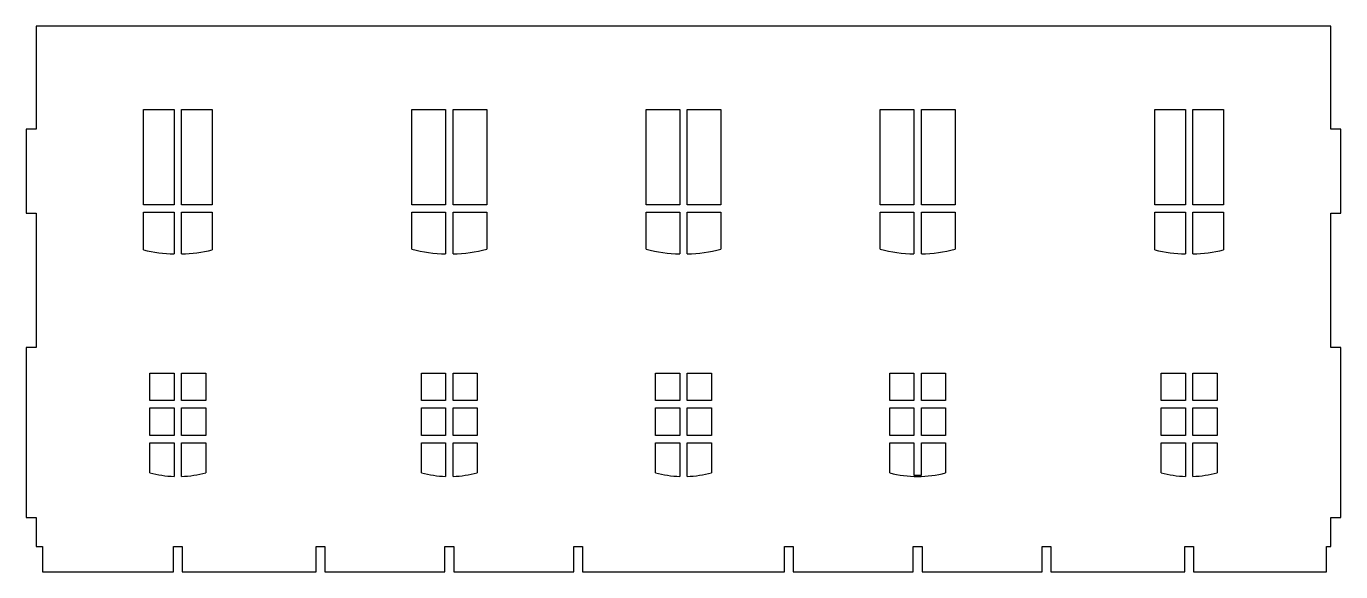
# Model space of a CAD drawing. Header units: millimetres. Extents: x -47.2 to 47.2, y -19.6 to 19.6.
import ezdxf

# ---------------------------------------------------------------- set-up
doc = ezdxf.new("R2010")
doc.units = ezdxf.units.MM
doc.layers.get('0').update_dxf_attribs({"linetype": 'CONTINUOUS'})

msp = doc.modelspace()

# ---------------------------------------------------------------- linework, layer by layer
for p, q in [((46.501, 19.606), (-46.501, 19.606)), ((-46.501, 19.606), (-46.501, 12.215)), ((46.501, 12.215), (46.501, 19.606)), ((-38.781, 6.77), (-38.781, 13.622)), ((-38.781, 13.622), (-36.583, 13.622)), ((-36.583, 13.622), (-36.583, 6.77)), ((-36.053, 13.622), (-33.856, 13.622)), ((-36.053, 6.77), (-36.053, 13.622)), ((-33.856, 13.622), (-33.856, 6.77)), ((-19.508, 6.77), (-19.508, 13.622)), ((-19.508, 13.622), (-17.083, 13.622)), ((-17.083, 13.622), (-17.083, 6.77)), ((-16.553, 6.77), (-16.553, 13.622)), ((-16.553, 13.622), (-14.128, 13.622)), ((-14.128, 13.622), (-14.128, 6.77)), ((-2.69, 6.77), (-2.69, 13.622)), ((-2.69, 13.622), (-0.265, 13.622)), ((-0.265, 13.622), (-0.265, 6.77)), ((0.265, 6.77), (0.265, 13.622)), ((0.265, 13.622), (2.69, 13.622)), ((2.69, 13.622), (2.69, 6.77)), ((14.128, 6.77), (14.128, 13.622)), ((14.128, 13.622), (16.553, 13.622)), ((16.553, 13.622), (16.553, 6.77)), ((17.083, 6.77), (17.083, 13.622)), ((17.083, 13.622), (19.508, 13.622)), ((19.508, 13.622), (19.508, 6.77)), ((33.856, 6.77), (33.856, 13.622)), ((33.856, 13.622), (36.053, 13.622)), ((36.053, 13.622), (36.053, 6.77)), ((36.583, 6.77), (36.583, 13.622)), ((36.583, 13.622), (38.781, 13.622)), ((38.781, 13.622), (38.781, 6.77)), ((-46.501, 12.215), (-47.201, 12.215)), ((-47.201, 12.215), (-47.201, 6.181)), ((47.201, 12.215), (46.501, 12.215)), ((47.201, 6.181), (47.201, 12.215)), ((-36.583, 6.77), (-38.781, 6.77)), ((-33.856, 6.77), (-36.053, 6.77)), ((-17.083, 6.77), (-19.508, 6.77)), ((-14.128, 6.77), (-16.553, 6.77)), ((-0.265, 6.77), (-2.69, 6.77)), ((2.69, 6.77), (0.265, 6.77)), ((16.553, 6.77), (14.128, 6.77)), ((19.508, 6.77), (17.083, 6.77)), ((36.053, 6.77), (33.856, 6.77)), ((38.781, 6.77), (36.583, 6.77)), ((-47.201, 6.181), (-46.501, 6.181)), ((-46.501, 6.181), (-46.501, -3.484)), ((-38.781, 3.525), (-38.781, 6.241)), ((-38.781, 6.241), (-36.583, 6.241)), ((-36.583, 6.241), (-36.583, 3.245)), ((-36.053, 3.245), (-36.053, 6.241)), ((-36.053, 6.241), (-33.856, 6.241)), ((-33.856, 6.241), (-33.856, 3.525)), ((-19.508, 3.58), (-19.508, 6.241)), ((-19.508, 6.241), (-17.083, 6.241)), ((-17.083, 6.241), (-17.083, 3.245)), ((-16.553, 3.245), (-16.553, 6.241)), ((-16.553, 6.241), (-14.128, 6.241)), ((-14.128, 6.241), (-14.128, 3.58)), ((-2.69, 3.58), (-2.69, 6.241)), ((-2.69, 6.241), (-0.265, 6.241)), ((-0.265, 6.241), (-0.265, 3.245)), ((0.265, 6.241), (2.69, 6.241)), ((0.265, 3.245), (0.265, 6.241)), ((2.69, 6.241), (2.69, 3.58)), ((14.128, 3.58), (14.128, 6.241)), ((14.128, 6.241), (16.553, 6.241)), ((16.553, 6.241), (16.553, 3.245)), ((17.083, 6.241), (19.508, 6.241)), ((17.083, 3.245), (17.083, 6.241)), ((19.508, 6.241), (19.508, 3.58)), ((33.856, 6.241), (36.053, 6.241)), ((33.856, 3.525), (33.856, 6.241)), ((36.053, 6.241), (36.053, 3.245)), ((36.583, 3.245), (36.583, 6.241)), ((36.583, 6.241), (38.781, 6.241)), ((38.781, 6.241), (38.781, 3.525)), ((46.501, -3.484), (46.501, 6.181)), ((46.501, 6.181), (47.201, 6.181)), ((-46.501, -3.484), (-47.201, -3.484)), ((-47.201, -3.484), (-47.201, -15.707)), ((47.201, -3.484), (46.501, -3.484)), ((47.201, -15.707), (47.201, -3.484)), ((-38.326, -7.303), (-38.326, -5.333)), ((-38.326, -5.333), (-36.583, -5.333)), ((-36.583, -5.333), (-36.583, -7.303)), ((-36.053, -7.303), (-36.053, -5.333)), ((-36.053, -5.333), (-34.31, -5.333)), ((-34.31, -5.333), (-34.31, -7.303)), ((-18.826, -7.303), (-18.826, -5.333)), ((-18.826, -5.333), (-17.083, -5.333)), ((-17.083, -5.333), (-17.083, -7.303)), ((-16.553, -7.303), (-16.553, -5.333)), ((-16.553, -5.333), (-14.81, -5.333)), ((-14.81, -5.333), (-14.81, -7.303)), ((-2.008, -5.333), (-0.265, -5.333)), ((-2.008, -7.303), (-2.008, -5.333)), ((-0.265, -5.333), (-0.265, -7.303)), ((0.265, -7.303), (0.265, -5.333)), ((0.265, -5.333), (2.008, -5.333)), ((2.008, -5.333), (2.008, -7.303)), ((14.81, -7.303), (14.81, -5.333)), ((14.81, -5.333), (16.553, -5.333)), ((16.553, -5.333), (16.553, -7.303)), ((17.083, -7.303), (17.083, -5.333)), ((17.083, -5.333), (18.826, -5.333)), ((18.826, -5.333), (18.826, -7.303)), ((34.31, -7.303), (34.31, -5.333)), ((34.31, -5.333), (36.053, -5.333)), ((36.053, -5.333), (36.053, -7.303)), ((36.583, -7.303), (36.583, -5.333)), ((36.583, -5.333), (38.326, -5.333)), ((38.326, -5.333), (38.326, -7.303)), ((-36.583, -7.303), (-38.326, -7.303)), ((-34.31, -7.303), (-36.053, -7.303)), ((-17.083, -7.303), (-18.826, -7.303)), ((-14.81, -7.303), (-16.553, -7.303)), ((-0.265, -7.303), (-2.008, -7.303)), ((2.008, -7.303), (0.265, -7.303)), ((16.553, -7.303), (14.81, -7.303)), ((18.826, -7.303), (17.083, -7.303)), ((36.053, -7.303), (34.31, -7.303)), ((38.326, -7.303), (36.583, -7.303)), ((-38.326, -9.803), (-38.326, -7.833)), ((-38.326, -7.833), (-36.583, -7.833)), ((-36.583, -7.833), (-36.583, -9.803)), ((-36.053, -9.803), (-36.053, -7.833)), ((-36.053, -7.833), (-34.31, -7.833)), ((-34.31, -7.833), (-34.31, -9.803)), ((-18.826, -9.803), (-18.826, -7.833)), ((-18.826, -7.833), (-17.083, -7.833)), ((-17.083, -7.833), (-17.083, -9.803)), ((-16.553, -9.803), (-16.553, -7.833)), ((-16.553, -7.833), (-14.81, -7.833)), ((-14.81, -7.833), (-14.81, -9.803)), ((-2.008, -9.803), (-2.008, -7.833)), ((-2.008, -7.833), (-0.265, -7.833)), ((-0.265, -7.833), (-0.265, -9.803)), ((0.265, -9.803), (0.265, -7.833)), ((0.265, -7.833), (2.008, -7.833)), ((2.008, -7.833), (2.008, -9.803)), ((14.81, -9.803), (14.81, -7.833)), ((14.81, -7.833), (16.553, -7.833)), ((16.553, -7.833), (16.553, -9.803)), ((17.083, -7.833), (18.826, -7.833)), ((17.083, -9.803), (17.083, -7.833)), ((18.826, -7.833), (18.826, -9.803)), ((34.31, -9.803), (34.31, -7.833)), ((34.31, -7.833), (36.053, -7.833)), ((36.053, -7.833), (36.053, -9.803)), ((36.583, -9.803), (36.583, -7.833)), ((36.583, -7.833), (38.326, -7.833)), ((38.326, -7.833), (38.326, -9.803)), ((-36.583, -9.803), (-38.326, -9.803)), ((-38.326, -12.499), (-38.326, -10.333)), ((-38.326, -10.333), (-36.583, -10.333)), ((-36.583, -10.333), (-36.583, -12.754)), ((-34.31, -9.803), (-36.053, -9.803)), ((-36.053, -12.754), (-36.053, -10.333)), ((-36.053, -10.333), (-34.31, -10.333)), ((-34.31, -10.333), (-34.31, -12.499)), ((-17.083, -9.803), (-18.826, -9.803)), ((-18.826, -12.499), (-18.826, -10.333)), ((-18.826, -10.333), (-17.083, -10.333)), ((-17.083, -10.333), (-17.083, -12.754)), ((-14.81, -9.803), (-16.553, -9.803)), ((-16.553, -12.754), (-16.553, -10.333)), ((-16.553, -10.333), (-14.81, -10.333)), ((-14.81, -10.333), (-14.81, -12.499)), ((-0.265, -9.803), (-2.008, -9.803)), ((-2.008, -10.333), (-0.265, -10.333)), ((-2.008, -12.499), (-2.008, -10.333)), ((-0.265, -10.333), (-0.265, -12.754)), ((2.008, -9.803), (0.265, -9.803)), ((0.265, -12.754), (0.265, -10.333)), ((0.265, -10.333), (2.008, -10.333)), ((2.008, -10.333), (2.008, -12.499)), ((16.553, -9.803), (14.81, -9.803)), ((14.81, -12.499), (14.81, -10.333)), ((14.81, -10.333), (16.553, -10.333)), ((16.553, -10.333), (16.553, -12.667)), ((18.826, -9.803), (17.083, -9.803)), ((17.083, -10.333), (18.826, -10.333)), ((17.083, -12.667), (17.083, -10.333)), ((18.826, -10.333), (18.826, -12.499)), ((36.053, -9.803), (34.31, -9.803)), ((34.31, -12.499), (34.31, -10.333)), ((34.31, -10.333), (36.053, -10.333)), ((36.053, -10.333), (36.053, -12.754)), ((38.326, -9.803), (36.583, -9.803)), ((36.583, -12.754), (36.583, -10.333)), ((36.583, -10.333), (38.326, -10.333)), ((38.326, -10.333), (38.326, -12.499)), ((16.553, -12.667), (17.083, -12.667)), ((-47.201, -15.707), (-46.501, -15.707)), ((-46.501, -15.707), (-46.501, -17.797)), ((46.501, -17.797), (46.501, -15.707)), ((46.501, -15.707), (47.201, -15.707)), ((-46.501, -17.797), (-46.042, -17.797)), ((-46.042, -17.797), (-46.042, -19.606)), ((-36.631, -19.606), (-36.631, -17.797)), ((-36.631, -17.797), (-36.006, -17.797)), ((-36.006, -17.797), (-36.006, -19.606)), ((-26.381, -19.606), (-26.381, -17.797)), ((-26.381, -17.797), (-25.756, -17.797)), ((-25.756, -17.797), (-25.756, -19.606)), ((-17.131, -19.606), (-17.131, -17.797)), ((-17.131, -17.797), (-16.506, -17.797)), ((-16.506, -17.797), (-16.506, -19.606)), ((-7.881, -19.606), (-7.881, -17.797)), ((-7.881, -17.797), (-7.256, -17.797)), ((-7.256, -17.797), (-7.256, -19.606)), ((7.256, -19.606), (7.256, -17.797)), ((7.256, -17.797), (7.881, -17.797)), ((7.881, -17.797), (7.881, -19.606)), ((16.506, -19.606), (16.506, -17.797)), ((16.506, -17.797), (17.131, -17.797)), ((17.131, -17.797), (17.131, -19.606)), ((25.756, -19.606), (25.756, -17.797)), ((25.756, -17.797), (26.381, -17.797)), ((26.381, -17.797), (26.381, -19.606)), ((36.006, -19.606), (36.006, -17.797)), ((36.006, -17.797), (36.631, -17.797)), ((36.631, -17.797), (36.631, -19.606)), ((46.192, -19.606), (46.192, -17.797)), ((46.192, -17.797), (46.501, -17.797)), ((-46.042, -19.606), (-36.631, -19.606)), ((-36.006, -19.606), (-26.381, -19.606)), ((-25.756, -19.606), (-17.131, -19.606)), ((-16.506, -19.606), (-7.881, -19.606)), ((-7.256, -19.606), (7.256, -19.606)), ((7.881, -19.606), (16.506, -19.606)), ((17.131, -19.606), (25.756, -19.606)), ((26.381, -19.606), (36.006, -19.606)), ((36.631, -19.606), (46.192, -19.606))]:
    msp.add_line(p, q)
for centre, radius, start, end in [((-36.318, 14.114), 10.872, 256.90844, 268.60445), ((-36.318, 14.114), 10.872, 271.39555, 283.09156), ((-16.818, 14.114), 10.872, 255.67552, 268.60445), ((-16.818, 14.114), 10.872, 271.39555, 284.32448), ((0, 14.114), 10.872, 255.67552, 268.60445), ((0, 14.114), 10.872, 271.39555, 284.32448), ((16.818, 14.114), 10.872, 255.67552, 268.60445), ((16.818, 14.114), 10.872, 271.39555, 284.32448), ((36.318, 14.114), 10.872, 256.90844, 268.60445), ((36.318, 14.114), 10.872, 271.39555, 283.09156), ((-36.318, -4.841), 7.917, 255.30792, 268.08348), ((-36.318, -4.841), 7.917, 271.91652, 284.69208), ((-16.818, -4.841), 7.917, 255.30792, 268.08348), ((-16.818, -4.841), 7.917, 271.91652, 284.69208), ((0, -4.841), 7.917, 255.30792, 268.08348), ((0, -4.841), 7.917, 271.91652, 284.69208), ((16.818, -4.841), 7.917, 255.30792, 284.69208), ((36.318, -4.841), 7.917, 255.30792, 268.08348), ((36.318, -4.841), 7.917, 271.91652, 284.69208)]:
    msp.add_arc(centre, radius, start, end)

doc.saveas('drawing.dxf')
